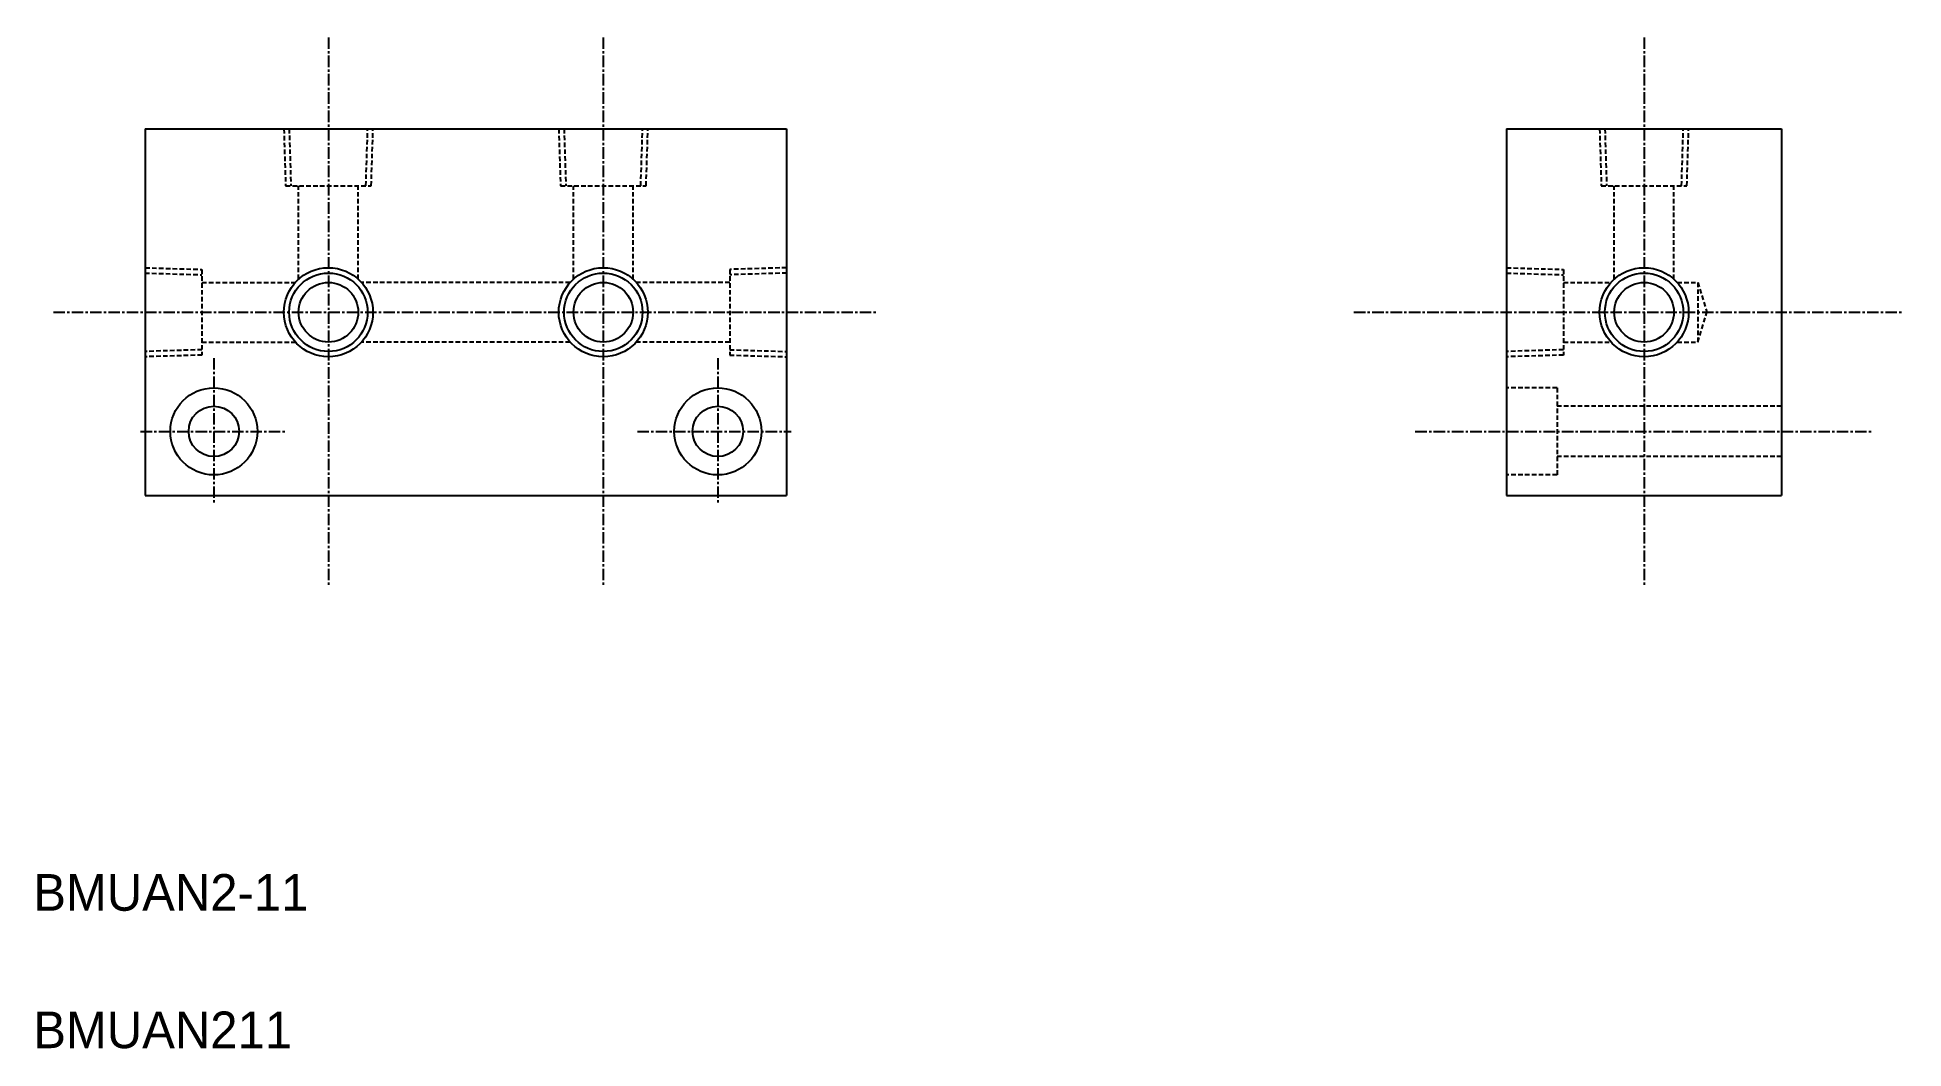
# Model space of a CAD drawing. Extents: x -123 to 81, y 93 to 204.
import ezdxf

# ---------------------------------------------------------------- set-up
doc = ezdxf.new("R2010")
doc.units = 0
doc.linetypes.add('CENTER', pattern=[2, 1.25, -0.25, 0.25, -0.25])
doc.linetypes.add('DASHED', pattern=[0.75, 0.5, -0.25])
doc.layers.get('0').update_dxf_attribs({"linetype": 'CONTINUOUS'})
doc.layers.add('CENTER', color=1, linetype='CENTER')

msp = doc.modelspace()

# ---------------------------------------------------------------- linework, layer by layer
at = {"color": 7, "linetype": 'CONTINUOUS'}
for p, q in [((-111.01, 193.83), (-41.01, 193.83)), ((-111.01, 193.83), (-111.01, 153.83)), ((-41.01, 193.83), (-41.01, 153.83)), ((37.58, 193.83), (67.58, 193.83)), ((37.58, 193.83), (37.58, 153.83)), ((67.58, 193.83), (67.58, 153.83)), ((-111.01, 153.83), (-41.01, 153.83)), ((37.58, 153.83), (67.58, 153.83))]:
    msp.add_line(p, q, dxfattribs=at)
at = {"color": 3, "linetype": 'DASHED'}
for p, q in [((-95.87, 193.83), (-95.68, 187.63)), ((-95.29, 193.85), (-95.1, 187.63)), ((-86.92, 187.63), (-86.72, 193.85)), ((-86.34, 187.63), (-86.14, 193.83)), ((-65.87, 193.83), (-65.68, 187.63)), ((-65.29, 193.85), (-65.1, 187.63)), ((-56.92, 187.63), (-56.72, 193.85)), ((-56.34, 187.63), (-56.14, 193.83)), ((47.72, 193.83), (47.91, 187.63)), ((48.3, 193.85), (48.49, 187.63)), ((56.67, 187.63), (56.86, 193.85)), ((57.25, 187.63), (57.44, 193.83)), ((-95.68, 187.63), (-86.34, 187.63)), ((-94.26, 177.45), (-94.26, 187.63)), ((-87.76, 177.45), (-87.76, 187.63)), ((-65.68, 187.63), (-56.34, 187.63)), ((-64.26, 177.45), (-64.26, 187.63)), ((-57.76, 177.45), (-57.76, 187.63)), ((47.91, 187.63), (57.25, 187.63)), ((49.33, 177.45), (49.33, 187.63)), ((55.83, 177.45), (55.83, 187.63)), ((-111.02, 178.11), (-104.81, 177.92)), ((-111.01, 178.69), (-104.81, 178.5)), ((-104.81, 178.5), (-104.81, 169.16)), ((-41.01, 178.69), (-47.21, 178.5)), ((-47.21, 178.5), (-47.21, 169.16)), ((-40.99, 178.11), (-47.21, 177.92)), ((37.56, 178.11), (43.78, 177.92)), ((37.58, 178.69), (43.78, 178.5)), ((43.78, 178.5), (43.78, 169.16)), ((-104.81, 177.08), (-94.63, 177.08)), ((-64.63, 177.08), (-87.39, 177.08)), ((-47.21, 177.08), (-57.39, 177.08)), ((43.78, 177.08), (48.96, 177.08)), ((56.2, 177.08), (58.44, 177.08)), ((58.44, 177.08), (58.44, 170.58)), ((58.44, 177.08), (59.44, 173.83)), ((58.44, 170.58), (59.44, 173.83)), ((-104.81, 169.74), (-111.02, 169.55)), ((-104.81, 169.16), (-111.01, 168.97)), ((-104.81, 170.58), (-94.63, 170.58)), ((-64.63, 170.58), (-87.39, 170.58)), ((-47.21, 170.58), (-57.39, 170.58)), ((-47.21, 169.74), (-40.99, 169.55)), ((-47.21, 169.16), (-41.01, 168.97)), ((43.78, 169.74), (37.56, 169.55)), ((43.78, 169.16), (37.58, 168.97)), ((43.78, 170.58), (48.96, 170.58)), ((56.2, 170.58), (58.44, 170.58)), ((43.08, 165.58), (37.58, 165.58)), ((43.08, 165.58), (43.08, 156.08)), ((67.58, 163.58), (43.08, 163.58)), ((67.58, 158.09), (43.08, 158.09)), ((43.08, 156.08), (37.58, 156.08))]:
    msp.add_line(p, q, dxfattribs=at)
at = {"color": 3, "linetype": 'CONTINUOUS'}
for centre in [(-91.01, 173.83), (-61.01, 173.83), (52.58, 173.83)]:
    msp.add_circle(centre, 4.86, dxfattribs=at)
at = {"color": 7, "linetype": 'CONTINUOUS'}
for centre, radius in [((-91.01, 173.83), 4.28), ((-61.01, 173.83), 4.28), ((52.58, 173.83), 4.28), ((-91.01, 173.83), 3.25), ((-61.01, 173.83), 3.25), ((52.58, 173.83), 3.25), ((-103.51, 160.83), 4.75), ((-48.51, 160.83), 4.75), ((-103.51, 160.83), 2.75), ((-48.51, 160.83), 2.75)]:
    msp.add_circle(centre, radius, dxfattribs=at)
at = {"layer": 'CENTER', "color": 1, "linetype": 'CENTER'}
for p, q in [((-91.01, 203.83), (-91.01, 143.83)), ((-61.01, 203.83), (-61.01, 143.83)), ((52.58, 203.83), (52.58, 143.83)), ((-121.01, 173.83), (-31.01, 173.83)), ((20.91, 173.83), (80.91, 173.83)), ((-103.51, 168.83), (-103.51, 152.83)), ((-48.51, 168.83), (-48.51, 152.83)), ((-111.51, 160.83), (-95.51, 160.83)), ((-57.29, 160.83), (-40.51, 160.83)), ((27.61, 160.83), (77.45, 160.83))]:
    msp.add_line(p, q, dxfattribs=at)

# ---------------------------------------------------------------- texts
at = {"color": 7, "linetype": 'CONTINUOUS'}
for s, p in [('BMUAN2-11', (-123.22, 108.52)), ('BMUAN211', (-123.22, 93.52))]:
    msp.add_text(s, height=4, dxfattribs=at).set_placement(p)

doc.saveas('drawing.dxf')
